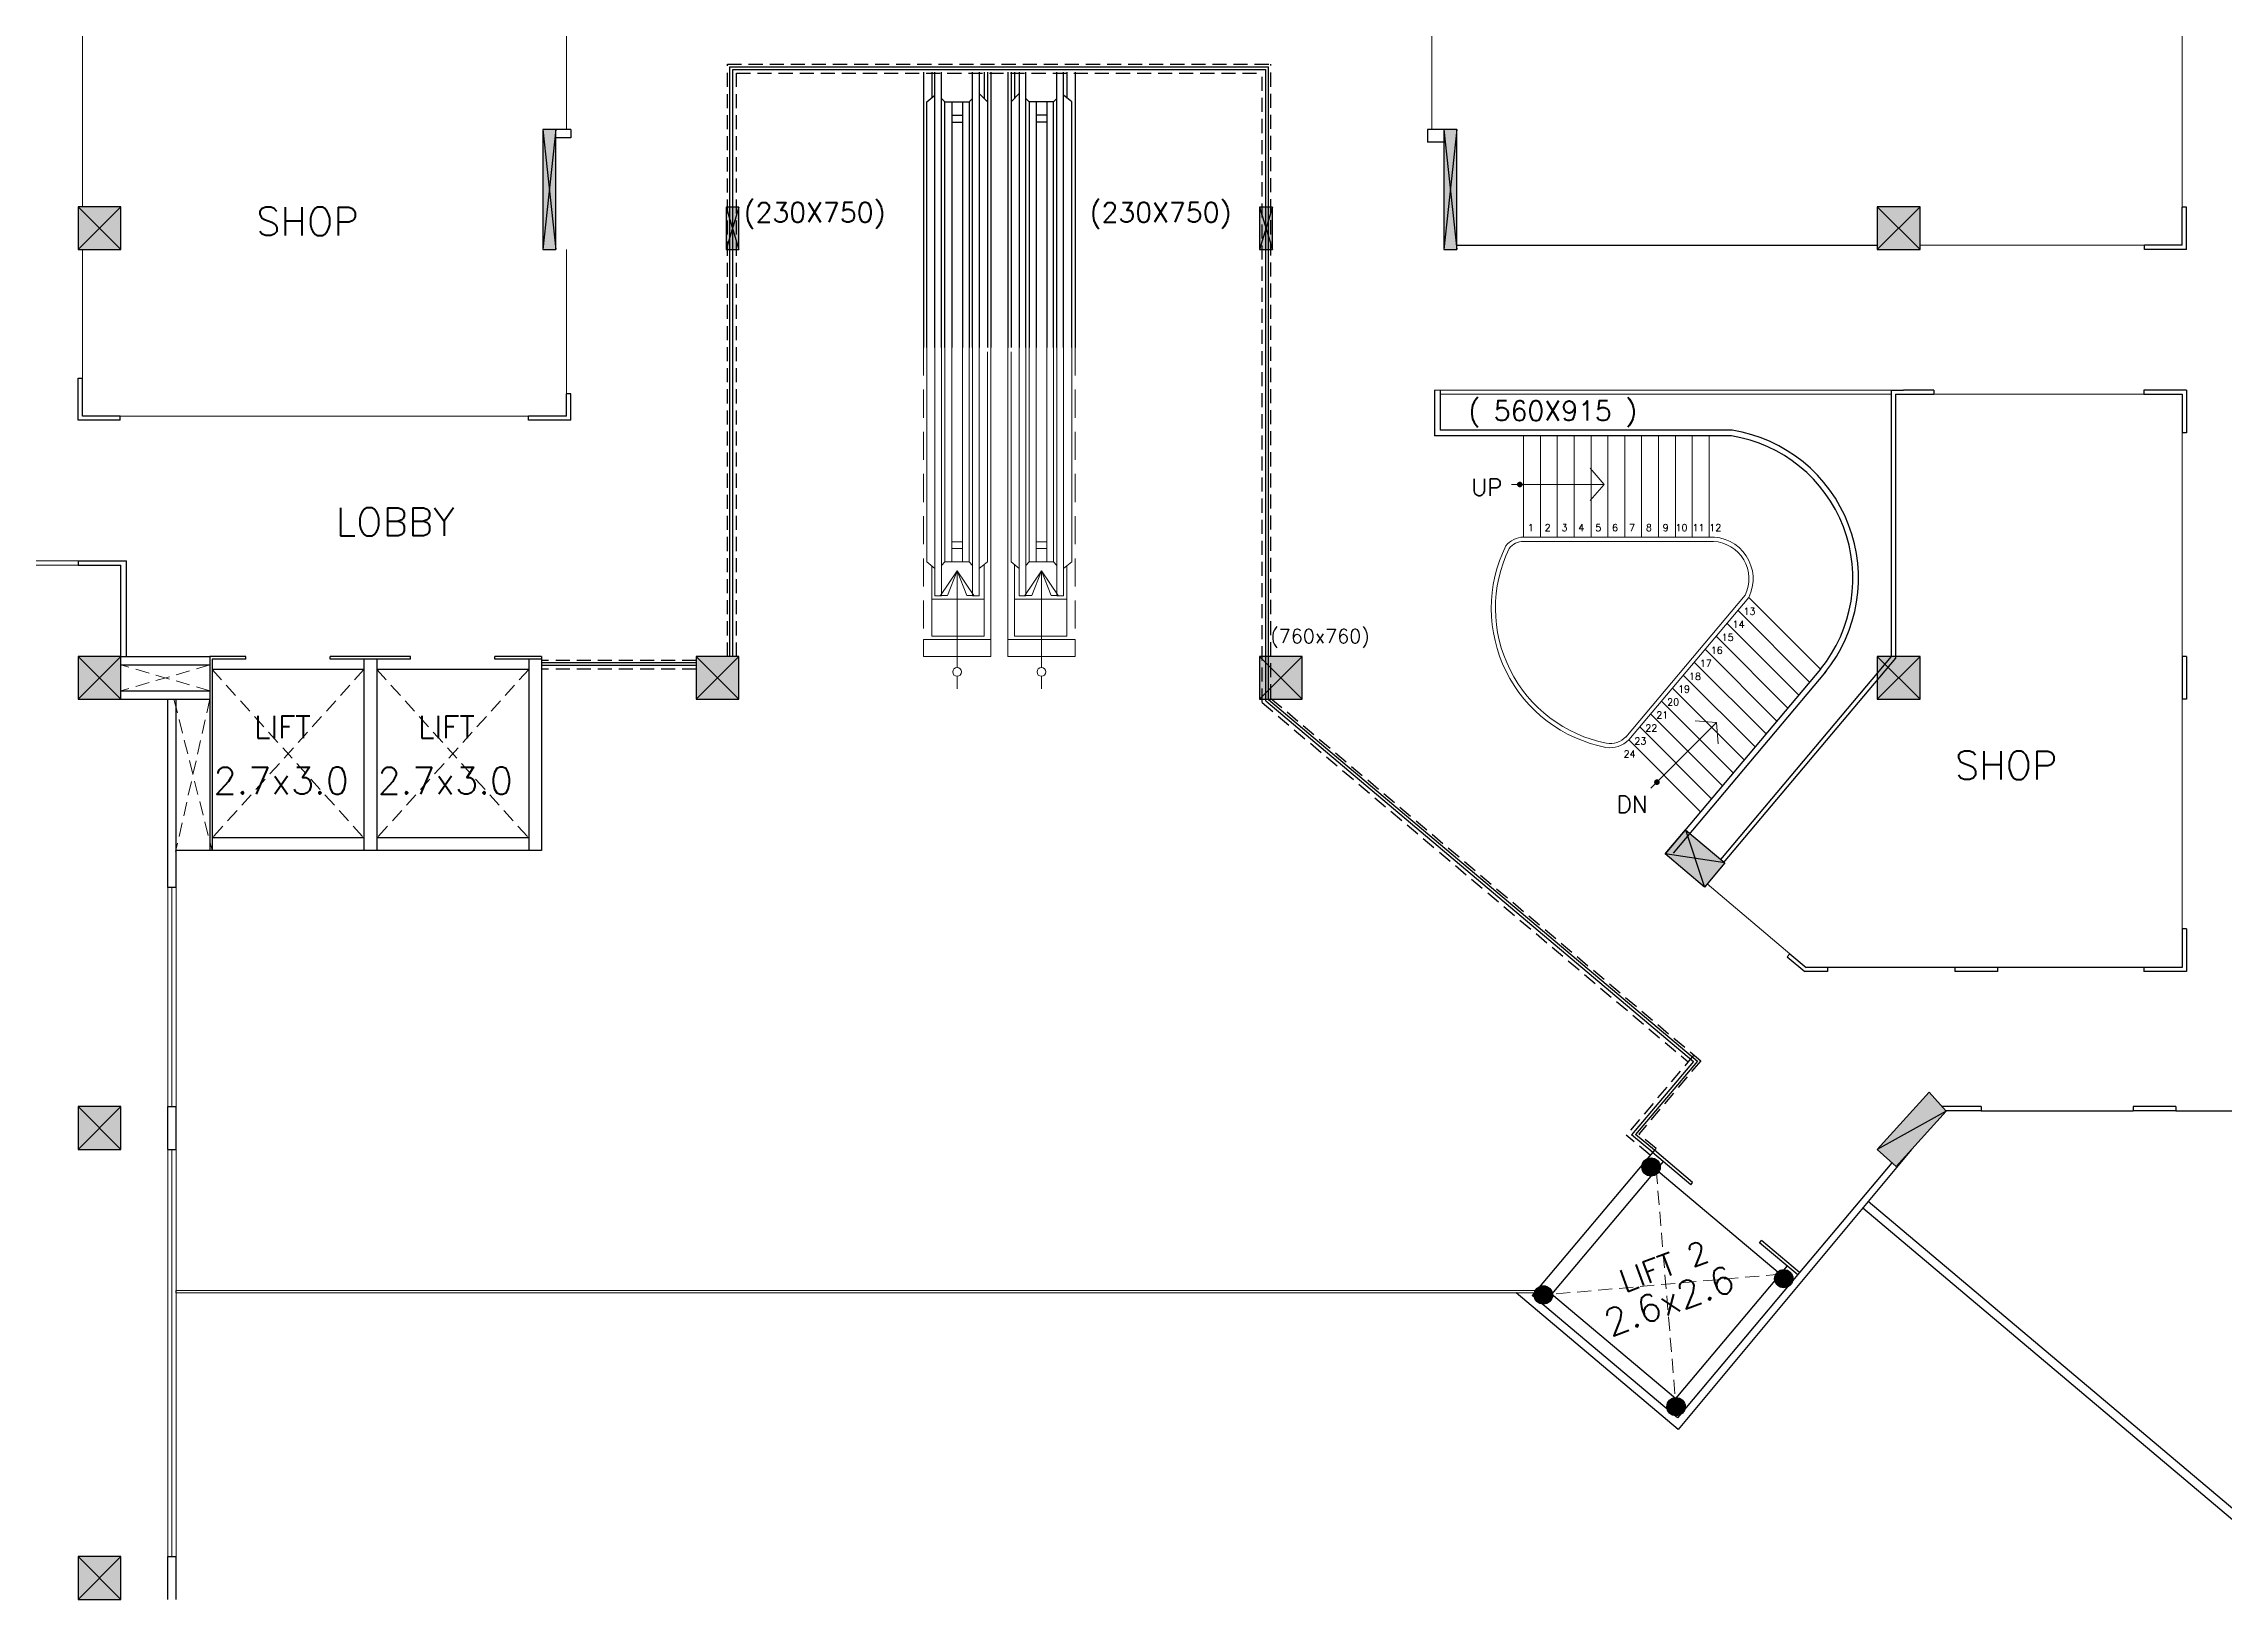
# Model space of a CAD drawing. Extents: x -14054 to 906348, y -36965 to 188562.
# Drawn here: x 342158 to 380946, y 76629 to 104289 of the extents above; entities that cross this region are included whole.
import ezdxf

# ---------------------------------------------------------------- set-up
doc = ezdxf.new("R2010")
doc.units = 0
doc.header["$LTSCALE"] = 1000
doc.header["$MEASUREMENT"] = 0
doc.linetypes.add('DASHED', pattern=[0.75, 0.5, -0.25])
doc.linetypes.add('HIDDEN', pattern=[0.375, 0.25, -0.125])
for name, color, linetype in [('BOR', 5, 'CONTINUOUS'), ('COL', 5, 'CONTINUOUS'), ('DIM1', 4, 'CONTINUOUS'), ('DOOR', 6, 'CONTINUOUS'), ('GLASS', 9, 'CONTINUOUS'), ('railing', 1, 'CONTINUOUS'), ('RETWALL', 7, 'CONTINUOUS'), ('SOLID', 252, 'CONTINUOUS')]:
    doc.layers.add(name, color=color, linetype=linetype)
for name, color, linetype, lineweight in [('HIDDEN', 7, 'HIDDEN', 15), ('STAIR', 4, 'CONTINUOUS', 15), ('TEXT', 3, 'CONTINUOUS', 15), ('WALL', 2, 'CONTINUOUS', 30), ('WIN', 6, 'CONTINUOUS', 9)]:
    doc.layers.add(name, color=color, linetype=linetype, lineweight=lineweight)
doc.styles.add('ROMAN', font='ROMANS')
doc.styles.add('ROMANS', font='ROMANS.shx', dxfattribs={"height": 350})

# ---------------------------------------------------------------- blocks, each defined once
blk = doc.blocks.new('P')
at = {"layer": 'STAIR', "color": 3}
for p, q in [((-900, 1500), (-900, 65)), ((-900, -65), (-900, -251))]:
    blk.add_line(p, q, dxfattribs=at)
for points in [[(-900, 1500), (-1147, 1131), (-1043, 1131), (-900, 1500)], [(-900, 1500), (-653, 1131), (-757, 1131), (-900, 1500)]]:
    blk.add_lwpolyline(points, dxfattribs=at)
blk.add_circle((-900, 0), 65.1, dxfattribs=at)
blk = doc.blocks.new('*U46')
at = {"layer": 'GLASS', "linetype": 'Continuous'}
h = blk.add_hatch(color=9, dxfattribs=at)
edge = h.paths.add_edge_path()
edge.add_arc((370749.39, 84316.06), 162.63, 0, 360)
h = blk.add_hatch(color=9, dxfattribs=at)
edge = h.paths.add_edge_path()
edge.add_arc((373110.04, 82330.54), 162.63, 0, 360)
h = blk.add_hatch(color=9, dxfattribs=at)
edge = h.paths.add_edge_path()
edge.add_arc((368834.21, 82041.75), 162.63, 0, 360)
h = blk.add_hatch(color=9, dxfattribs=at)
edge = h.paths.add_edge_path()
edge.add_arc((371193.7, 80054.84), 162.63, 0, 360)
at = {"layer": 'SOLID'}
for points in [[(351038.13, 100629.29), (351268.13, 100629.29), (351268.13, 102764.29), (351038.13, 102764.29)], [(367065.13, 100629.38), (367295.13, 100629.38), (367295.13, 102764.38), (367065.13, 102764.38)], [(342773.13, 100629.38), (343533.13, 100629.38), (343533.13, 101389.38), (342773.13, 101389.38)], [(354296.13, 100629.38), (354526.13, 100629.38), (354526.13, 101379.38), (354296.13, 101379.38)], [(363785.13, 100629.38), (364015.13, 100629.38), (364015.13, 101379.38), (363785.13, 101379.38)], [(374773.13, 100629.38), (375533.13, 100629.38), (375533.13, 101389.38), (374773.13, 101389.38)], [(342773.13, 92633.38), (343533.13, 92633.38), (343533.13, 93393.38), (342773.13, 93393.38)], [(353766.13, 92633.38), (354526.13, 92633.38), (354526.13, 93393.38), (353766.13, 93393.38)], [(363785.13, 92633.38), (364545.13, 92633.38), (364545.13, 93393.38), (363785.13, 93393.38)], [(374773.13, 92633.38), (375533.13, 92633.38), (375533.13, 93393.38), (374773.13, 93393.38)], [(342773.13, 84629.38), (343533.13, 84629.38), (343533.13, 85389.38), (342773.13, 85389.38)], [(375999.07, 85310.17), (375695.11, 85644.81), (374772.77, 84629.38), (375105.87, 84326.82)], [(342773.13, 76629.38), (343533.13, 76629.38), (343533.13, 77389.38), (342773.13, 77389.38)]]:
    blk.add_hatch(color=256, dxfattribs=at).paths.add_polyline_path(points)
at = {"layer": 'BOR', "color": 253, "linetype": 'HIDDEN', "ltscale": 140}
for p, q in [((357805.63, 103779.38), (357805.63, 98887.74)), ((357955.63, 103779.38), (357955.63, 103325.94)), ((358012.03, 98887.74), (358012.03, 103779.38)), ((358129.63, 98887.74), (358129.63, 103779.38)), ((358681.63, 98887.74), (358681.63, 103779.38)), ((358799.23, 103779.38), (358799.23, 98887.74)), ((358885.63, 103779.38), (358885.63, 103314.38)), ((358945.63, 103779.38), (358945.63, 98887.74)), ((359005.63, 103779.38), (359005.63, 98887.74)), ((359005.63, 103779.38), (359005.63, 98887.74)), ((359305.63, 103779.38), (359305.63, 98887.74)), ((359305.63, 103779.38), (359305.63, 98887.74)), ((359365.63, 103779.38), (359365.63, 98887.74)), ((359425.63, 103779.38), (359425.63, 103314.38)), ((359512.03, 103779.38), (359512.03, 98887.74)), ((359629.63, 98887.74), (359629.63, 103779.38)), ((360181.63, 98887.74), (360181.63, 103779.38)), ((360299.23, 98887.74), (360299.23, 103779.38)), ((360355.63, 103779.38), (360355.63, 103325.94)), ((360505.63, 103779.38), (360505.63, 98887.74)), ((357865.63, 103254.38), (358012.03, 103370.78)), ((357865.63, 98887.74), (357865.63, 103254.38)), ((358189.63, 103254.38), (358129.63, 103314.38)), ((358189.63, 98887.74), (358189.63, 103254.38)), ((358189.63, 103254.38), (358621.63, 103254.38)), ((358309.63, 103254.38), (358309.63, 98887.74)), ((358501.63, 103254.38), (358501.63, 98887.74)), ((358621.63, 103254.38), (358681.63, 103314.38)), ((358621.63, 103254.38), (358621.63, 98887.74)), ((358945.63, 103254.38), (358799.23, 103400.78)), ((359365.63, 103254.38), (359512.03, 103400.78)), ((359689.63, 103254.38), (359629.63, 103314.38)), ((359689.63, 103254.38), (359689.63, 98887.74)), ((360121.63, 103254.38), (359689.63, 103254.38)), ((359809.63, 103254.38), (359809.63, 98887.74)), ((360001.63, 103254.38), (360001.63, 98887.74)), ((360121.63, 103254.38), (360181.63, 103314.38)), ((360121.63, 98887.74), (360121.63, 103254.38)), ((360445.63, 103254.38), (360299.23, 103370.78)), ((360445.63, 98887.74), (360445.63, 103254.38)), ((358309.63, 103014.38), (358501.63, 103014.38)), ((358309.63, 102894.38), (358501.63, 102894.38)), ((360001.63, 103014.38), (359809.63, 103014.38)), ((360001.63, 102894.38), (359809.63, 102894.38))]:
    blk.add_line(p, q, dxfattribs=at)
at = {"layer": 'COL', "color": 7}
for p, q in [((351038.13, 102764.29), (351268.13, 100629.29)), ((351268.13, 102764.29), (351038.13, 100629.29)), ((367065.13, 102764.38), (367295.13, 100629.38)), ((367295.13, 102764.38), (367065.13, 100629.38)), ((343533.13, 101389.38), (342773.13, 100629.38)), ((342773.13, 101389.38), (343533.13, 100629.38)), ((354526.13, 101379.38), (354296.13, 100629.38)), ((354296.13, 101379.38), (354526.13, 100629.38)), ((364015.13, 101379.38), (363785.13, 100629.38)), ((363785.13, 101379.38), (364015.13, 100629.38)), ((375533.13, 101389.38), (374773.13, 100629.38)), ((374773.13, 101389.38), (375533.13, 100629.38)), ((343533.13, 93393.38), (342773.13, 92633.38)), ((342773.13, 93393.38), (343533.13, 92633.38)), ((354526.13, 93393.38), (353766.13, 92633.38)), ((353766.13, 93393.38), (354526.13, 92633.38)), ((364545.13, 93393.38), (363785.13, 92633.38)), ((363785.13, 93393.38), (364545.13, 92633.38)), ((375533.13, 93393.38), (374773.13, 92633.38)), ((374773.13, 93393.38), (375533.13, 92633.38)), ((371359.53, 90311.15), (371698.26, 89293.27)), ((372059.16, 89721.46), (370998.62, 89882.96)), ((343533.13, 85389.38), (342773.13, 84629.38)), ((342773.13, 85389.38), (343533.13, 84629.38)), ((375999.07, 85310.17), (374772.77, 84629.38)), ((343533.13, 77389.38), (342773.13, 76629.38)), ((342773.13, 77389.38), (343533.13, 76629.38))]:
    blk.add_line(p, q, dxfattribs=at)
at = {"layer": 'COL'}
for points in [[(351038.13, 100629.29), (351268.13, 100629.29), (351268.13, 102764.29), (351038.13, 102764.29)], [(367065.13, 100629.38), (367295.13, 100629.38), (367295.13, 102764.38), (367065.13, 102764.38)], [(342773.13, 100629.38), (343533.13, 100629.38), (343533.13, 101389.38), (342773.13, 101389.38)], [(354296.13, 100629.38), (354526.13, 100629.38), (354526.13, 101379.38), (354296.13, 101379.38)], [(363785.13, 100629.38), (364015.13, 100629.38), (364015.13, 101379.38), (363785.13, 101379.38)], [(374773.13, 100629.38), (375533.13, 100629.38), (375533.13, 101389.38), (374773.13, 101389.38)], [(342773.13, 92633.38), (343533.13, 92633.38), (343533.13, 93393.38), (342773.13, 93393.38)], [(353766.13, 92633.38), (354526.13, 92633.38), (354526.13, 93393.38), (353766.13, 93393.38)], [(363785.13, 92633.38), (364545.13, 92633.38), (364545.13, 93393.38), (363785.13, 93393.38)], [(374773.13, 92633.38), (375533.13, 92633.38), (375533.13, 93393.38), (374773.13, 93393.38)], [(370998.62, 89882.96), (371359.53, 90311.15), (372059.16, 89721.46), (371698.26, 89293.27)], [(342773.13, 84629.38), (343533.13, 84629.38), (343533.13, 85389.38), (342773.13, 85389.38)], [(375999.07, 85310.17), (375695.11, 85644.81), (374772.77, 84629.38), (375105.87, 84326.82)], [(342773.13, 76629.38), (343533.13, 76629.38), (343533.13, 77389.38), (342773.13, 77389.38)]]:
    blk.add_lwpolyline(points, close=True, dxfattribs=at)
at = {"layer": 'DIM1', "linetype": 'HIDDEN'}
for p, q in [((354323.13, 103921.38), (363988.13, 103921.38)), ((354323.13, 93393.38), (354323.13, 103921.38)), ((354482.13, 103762.38), (363829.13, 103762.38)), ((354482.13, 93393.38), (354482.13, 103762.38)), ((363829.13, 92574.06), (363829.13, 103762.38)), ((363988.13, 92647.99), (363988.13, 103921.38)), ((353766.13, 93324.38), (351016.13, 93324.38)), ((353766.13, 93165.38), (351016.13, 93165.38)), ((363829.13, 92574.06), (371407.46, 86186.68)), ((363988.13, 92647.99), (371631.45, 86205.83)), ((371509.87, 86308.3), (370309.26, 84882.54)), ((371631.45, 86205.83), (370533.3, 84901.75)), ((370734.83, 84524.17), (370309.26, 84882.54)), ((370837.25, 84645.79), (370533.3, 84901.75)), ((370810.19, 84613.67), (370837.25, 84645.79))]:
    blk.add_line(p, q, dxfattribs=at)
at = {"layer": 'DOOR'}
for p, q in [((367287.05, 100704.38), (374773.13, 100704.38)), ((376153.13, 87864.38), (373509.94, 87864.38)), ((379513.13, 87864.38), (376913.13, 87864.38)), ((376623.13, 85314.38), (379323.13, 85314.38)), ((380083.13, 85314.38), (382783.13, 85314.38))]:
    blk.add_line(p, q, dxfattribs=at)
at = {"layer": 'GLASS', "color": 9, "linetype": 'Continuous'}
for p, q in [((345756.13, 93393.38), (345116.13, 93393.38)), ((345156.13, 93343.38), (345156.15, 89943.36)), ((345756.13, 93343.38), (345156.13, 93343.38)), ((347856.13, 93163.38), (345156.13, 93163.38)), ((345756.13, 93343.38), (345756.13, 93393.38)), ((348686.13, 93393.38), (347256.13, 93393.38)), ((347256.13, 93343.38), (347256.13, 93393.38)), ((348686.13, 93343.38), (347256.13, 93343.38)), ((347856.13, 93343.38), (347856.13, 89943.36)), ((348086.13, 93343.38), (348086.13, 89943.36)), ((350786.13, 93163.38), (348086.13, 93163.38)), ((348686.13, 93343.38), (348686.13, 93393.38)), ((351016.13, 93393.38), (350186.13, 93393.38)), ((350186.13, 93343.38), (350186.13, 93393.38)), ((351016.13, 93343.38), (350186.13, 93343.38)), ((350786.13, 93343.38), (350786.13, 89943.36)), ((351016.13, 93393.38), (351016.13, 89943.36)), ((345116.13, 92633.38), (345116.15, 89943.36)), ((347856.13, 90168.38), (345156.15, 90168.38)), ((350786.13, 90168.38), (348086.13, 90168.38)), ((351016.13, 89943.36), (344516.13, 89943.36)), ((370810.19, 84613.67), (368636.26, 82032.07)), ((371453.87, 84001.82), (370775.8, 84572.82)), ((371488.27, 84042.67), (370810.19, 84613.67)), ((370963.7, 84414.59), (368824.16, 81873.84)), ((373045.66, 82410.06), (370651.96, 84425.77)), ((371453.87, 84001.82), (371488.27, 84042.67)), ((372679.31, 82969.89), (372713.71, 83010.73)), ((373391.79, 82439.73), (372713.71, 83010.73)), ((373357.39, 82398.88), (372679.31, 82969.89)), ((373169.49, 82557.11), (371029.95, 80016.37)), ((373391.79, 82439.73), (371217.85, 79858.14)), ((371217.85, 79858.14), (368636.26, 82032.07)), ((371184.76, 80200.2), (368978.97, 82057.68))]:
    blk.add_line(p, q, dxfattribs=at)
for centre in [(370749.39, 84316.06), (373110.04, 82330.54), (368834.21, 82041.75), (371193.7, 80054.84)]:
    blk.add_circle(centre, 162.63, dxfattribs=at)
at = {"layer": 'HIDDEN'}
for p, q in [((345116.13, 92783.38), (343533.13, 93243.38)), ((345116.13, 93243.38), (343533.13, 92783.38)), ((345156.13, 93163.38), (347856.13, 90163.38)), ((347856.13, 93163.38), (345156.15, 90163.38)), ((348086.13, 93163.38), (350786.13, 90163.38)), ((350786.13, 93163.38), (348086.13, 90163.38)), ((348086.13, 93163.38), (350786.13, 90163.38)), ((344476.23, 92633.38), (345154.25, 89943.36)), ((345116.13, 92633.38), (344506.74, 89926.16)), ((370839.87, 84267.54), (371181.32, 80196.12)), ((373045.66, 82410.06), (368975.53, 82053.6))]:
    blk.add_line(p, q, dxfattribs=at)
at = {"layer": 'railing', "color": 1, "linetype": 'Continuous'}
for p, q in [((363896.13, 92605.22), (363896.13, 103829.38)), ((363946.13, 92628.46), (363946.13, 103879.38))]:
    blk.add_line(p, q, dxfattribs=at)
at = {"layer": 'RETWALL', "color": 1, "linetype": 'Continuous'}
for p, q in [((354365.13, 93393.38), (354365.13, 103879.38)), ((354365.13, 103879.38), (363946.13, 103879.38)), ((354415.13, 103829.38), (363896.13, 103829.38)), ((354415.13, 93393.38), (354415.13, 103829.38)), ((353766.13, 93282.38), (351016.13, 93282.38)), ((353766.13, 93232.38), (351016.13, 93232.38)), ((363896.13, 92605.22), (371501.84, 86194.75)), ((363946.13, 92628.46), (371572.28, 86200.77)), ((371501.84, 86194.75), (370403.66, 84890.64)), ((371572.28, 86200.77), (370474.12, 84896.68)), ((370777.99, 84575.42), (370403.66, 84890.64)), ((370810.19, 84613.67), (370474.12, 84896.68))]:
    blk.add_line(p, q, dxfattribs=at)
at = {"layer": 'SOLID'}
blk.add_solid([(372059.16, 89721.46), (371698.26, 89293.27), (371359.53, 90311.15), (370998.62, 89882.96)], dxfattribs=at)
at = {"layer": 'STAIR', "color": 253}
for p, q in [((358501.63, 99040.95), (358501.63, 95073.38)), ((358621.63, 98979.17), (358621.63, 95073.38)), ((358681.63, 94473.38), (358681.63, 98948.28)), ((359629.63, 94473.38), (359629.63, 98948.28)), ((359689.63, 98979.17), (359689.63, 95073.38)), ((359809.63, 99040.95), (359809.63, 95073.38)), ((357865.63, 95073.38), (357865.63, 98887.74)), ((358012.03, 94473.38), (358012.03, 98887.74)), ((358129.63, 94473.38), (358129.63, 98887.74)), ((358189.63, 95073.38), (358189.63, 98887.74)), ((358309.63, 98887.74), (358309.63, 95073.38)), ((358799.23, 98887.74), (358799.23, 94473.38)), ((358945.63, 98812.38), (358945.63, 95073.38)), ((359005.63, 98781.49), (359005.63, 93693.38)), ((359305.63, 98781.49), (359305.63, 93693.38)), ((359365.63, 98812.38), (359365.63, 95073.38)), ((359512.03, 98887.74), (359512.03, 94473.38)), ((360001.63, 98887.74), (360001.63, 95073.38)), ((360121.63, 95073.38), (360121.63, 98887.74)), ((360181.63, 94473.38), (360181.63, 98887.74)), ((360299.23, 94473.38), (360299.23, 98887.74)), ((360445.63, 95073.38), (360445.63, 98887.74)), ((358309.63, 95433.38), (358501.63, 95433.38)), ((360001.63, 95433.38), (359809.63, 95433.38)), ((357865.63, 95073.38), (358012.03, 94956.98)), ((358189.63, 95073.38), (358129.63, 95013.38)), ((358189.63, 95073.38), (358621.63, 95073.38)), ((358309.63, 95313.38), (358501.63, 95313.38)), ((358621.63, 95073.38), (358681.63, 95013.38)), ((358945.63, 95073.38), (358799.23, 94956.98)), ((359365.63, 95073.38), (359512.03, 94956.98)), ((359689.63, 95073.38), (359629.63, 95013.38)), ((360121.63, 95073.38), (359689.63, 95073.38)), ((360001.63, 95313.38), (359809.63, 95313.38)), ((360121.63, 95073.38), (360181.63, 95013.38)), ((360445.63, 95073.38), (360299.23, 94956.98)), ((357955.63, 93753.38), (357955.63, 95001.82)), ((358885.63, 93753.38), (358885.63, 95025.68)), ((359425.63, 93753.38), (359425.63, 95025.68)), ((360355.63, 93753.38), (360355.63, 95001.82)), ((357955.63, 94413.38), (358885.63, 94413.38)), ((358012.03, 94473.38), (358129.63, 94473.38)), ((358799.23, 94473.38), (358681.63, 94473.38)), ((360355.63, 94413.38), (359425.63, 94413.38)), ((359512.03, 94473.38), (359629.63, 94473.38)), ((360299.23, 94473.38), (360181.63, 94473.38)), ((357955.63, 93753.38), (358885.63, 93753.38)), ((360355.63, 93753.38), (359425.63, 93753.38))]:
    blk.add_line(p, q, dxfattribs=at)
at = {"layer": 'STAIR', "color": 253, "linetype": 'DASHED'}
for p, q in [((357805.63, 98887.74), (357805.63, 93693.38)), ((359005.63, 98887.74), (359005.63, 93693.38)), ((359305.63, 98887.74), (359305.63, 93693.38)), ((360505.63, 98887.74), (360505.63, 93693.38))]:
    blk.add_line(p, q, dxfattribs=at)
at = {"layer": 'STAIR'}
for p, q in [((368480.88, 95514.83), (368480.88, 97314.38)), ((368780.88, 95514.83), (368780.88, 97314.38)), ((369080.88, 95514.83), (369080.88, 97314.38)), ((369380.88, 95514.83), (369380.88, 97314.38)), ((369680.88, 95514.83), (369680.88, 97314.38)), ((369980.88, 95514.83), (369980.88, 97314.38)), ((370280.88, 95514.83), (370280.88, 97314.38)), ((370580.88, 95514.83), (370580.88, 97314.38)), ((370880.88, 95514.83), (370880.88, 97314.38)), ((371180.88, 95514.83), (371180.88, 97314.38)), ((371480.88, 95514.83), (371480.88, 97314.38)), ((371780.88, 95514.83), (371780.88, 97314.38)), ((372486.27, 94444.13), (373763.77, 93166.63)), ((372098.42, 93983.46), (373375.88, 92706)), ((372292.37, 94213.77), (373569.83, 92936.31)), ((371710.52, 93522.82), (372987.98, 92245.36)), ((371904.47, 93753.14), (373181.93, 92475.68)), ((371516.58, 93292.51), (372794.04, 92015.05)), ((371128.68, 92831.87), (372406.14, 91554.41)), ((371322.63, 93062.19), (372600.09, 91784.73)), ((370740.79, 92371.24), (372018.25, 91093.78)), ((370934.73, 92601.56), (372212.19, 91324.1)), ((370546.84, 92140.92), (371824.3, 90863.46)), ((370352.89, 91910.61), (371630.35, 90633.15))]:
    blk.add_line(p, q, dxfattribs=at)
at = {"layer": 'STAIR', "linetype": 'Continuous'}
for p, q in [((369914.29, 96451.23), (368264.29, 96451.23)), ((371914.43, 92219.53), (370747.7, 91052.81))]:
    blk.add_line(p, q, dxfattribs=at)
for points in [[(369664.29, 96163.54), (369914.29, 96451.23), (369664.29, 96738.91)], [(371941.07, 91839.33), (371914.43, 92219.53), (371534.23, 92246.18)]]:
    blk.add_lwpolyline(points, dxfattribs=at)
at = {"layer": 'STAIR', "linetype": 'Continuous', "const_width": 50}
for points in [[(368389.29, 96451.23, 1), (368439.29, 96451.23, 1)], [(370836.09, 91141.19, 1), (370871.45, 91176.55, 1)]]:
    blk.add_lwpolyline(points, format="xyb", close=True, dxfattribs=at)
at = {"layer": 'STAIR', "color": 253}
for points in [[(357805.63, 93393.38), (357805.63, 93693.38), (359005.63, 93693.38), (359005.63, 93393.38)], [(360505.63, 93393.38), (360505.63, 93693.38), (359305.63, 93693.38), (359305.63, 93393.38)]]:
    blk.add_lwpolyline(points, close=True, dxfattribs=at)
at = {"layer": 'WALL'}
for p, q in [((351533.13, 102764.29), (351268.13, 102764.29)), ((351533.13, 102614.29), (351268.13, 102614.29)), ((351533.13, 102764.29), (351533.13, 102614.29)), ((367065.13, 102764.38), (366773.13, 102764.38)), ((366773.13, 102764.38), (366773.13, 102534.38)), ((367065.13, 102534.38), (366773.13, 102534.38)), ((380198.32, 100704.38), (380198.32, 101379.38)), ((380273.32, 101379.38), (380198.32, 101379.38)), ((380273.32, 100629.38), (380273.32, 101379.38)), ((367287.05, 100704.38), (367287.05, 100629.38)), ((380198.32, 100704.38), (379523.32, 100704.38)), ((379523.32, 100629.38), (379523.32, 100704.38)), ((380273.32, 100629.38), (379523.32, 100629.38)), ((342773.13, 97593.38), (342773.13, 98341.38)), ((342773.13, 98341.38), (342848.13, 98341.38)), ((342848.13, 97668.38), (342848.13, 98341.38)), ((351458.13, 97668.38), (351458.13, 98064.29)), ((351533.13, 98064.29), (351458.13, 98064.29)), ((351533.13, 97593.38), (351533.13, 98064.29)), ((366900.13, 98129.38), (366900.13, 97314.38)), ((367000.13, 98129.38), (367000.13, 97414.38)), ((375020.52, 98129.38), (375020.52, 93393.38)), ((375020.52, 98129.38), (375237.95, 98129.38)), ((375095.52, 98054.38), (375095.52, 93366.01)), ((375095.52, 98054.38), (375780.52, 98054.38)), ((375780.52, 98129.38), (375237.95, 98129.38)), ((375780.52, 98129.38), (375780.52, 98054.38)), ((380273.13, 98129.38), (379513.13, 98129.38)), ((379513.13, 98129.38), (379513.13, 98054.38)), ((379513.13, 98054.38), (380198.13, 98054.38)), ((380198.13, 98054.38), (380198.13, 97369.38)), ((380273.13, 98129.38), (380273.13, 97369.38)), ((343521.13, 97593.38), (342773.13, 97593.38)), ((343521.13, 97668.38), (342848.13, 97668.38)), ((343521.13, 97593.38), (343521.13, 97668.38)), ((351458.13, 97668.38), (350785.13, 97668.38)), ((350785.13, 97593.38), (350785.13, 97668.38)), ((351533.13, 97593.38), (350785.13, 97593.38)), ((372193.97, 97414.38), (367000.13, 97414.38)), ((380273.13, 97369.38), (380198.13, 97369.38)), ((372180.88, 97314.38), (366900.13, 97314.38)), ((342773.13, 95093.38), (342773.13, 95018.38)), ((342773.13, 95093.38), (342873.13, 95093.38)), ((342773.13, 95093.38), (342773.13, 95018.38)), ((342773.13, 95093.38), (343633.13, 95093.38)), ((343633.13, 93393.38), (343633.13, 95093.38)), ((342773.13, 95018.38), (343533.13, 95018.38)), ((343533.13, 93393.38), (343533.13, 95018.38)), ((343526.12, 93393.38), (345116.13, 93393.38)), ((343533.13, 93243.38), (345116.13, 93243.38)), ((345116.13, 93393.38), (345116.13, 92633.38)), ((373763.77, 93166.63), (370998.62, 89882.96)), ((373863.77, 93130.13), (371139.5, 89895)), ((375020.52, 93393.38), (371982.7, 89785.91)), ((375095.52, 93366.01), (372030.2, 89725.87)), ((380273.13, 93393.38), (380198.13, 93393.38)), ((380198.13, 93393.38), (380198.13, 92633.38)), ((380273.13, 93393.38), (380273.13, 92633.38)), ((344366.13, 89287.76), (344366.13, 92633.38)), ((344516.13, 89287.76), (344516.13, 92633.38)), ((380273.13, 92633.38), (380198.13, 92633.38)), ((344516.13, 89287.76), (344366.13, 89287.76)), ((380273.13, 88549.38), (380198.13, 88549.38)), ((380198.13, 88549.38), (380198.13, 87864.38)), ((380273.13, 88549.38), (380273.13, 87789.38)), ((373219.38, 88109.28), (373171.05, 88051.93)), ((373171.05, 88051.93), (373482.55, 87789.38)), ((373219.38, 88109.28), (373509.94, 87864.38)), ((373889.94, 87789.38), (373482.55, 87789.38)), ((373889.94, 87864.38), (373509.94, 87864.38)), ((373889.94, 87864.38), (373889.94, 87789.38)), ((376153.13, 87864.38), (376153.13, 87789.38)), ((376913.13, 87864.38), (376153.13, 87864.38)), ((376913.13, 87789.38), (376153.13, 87789.38)), ((376913.13, 87864.38), (376913.13, 87789.38)), ((380198.13, 87864.38), (379513.13, 87864.38)), ((379513.13, 87864.38), (379513.13, 87789.38)), ((380273.13, 87789.38), (379513.13, 87789.38)), ((344366.13, 85389.38), (344516.13, 85389.38)), ((344366.13, 84629.38), (344366.13, 85389.38)), ((344516.13, 84629.38), (344516.13, 85389.38)), ((376623.13, 85389.38), (375927.12, 85389.38)), ((376623.13, 85389.38), (376623.13, 85314.38)), ((379323.13, 85389.38), (379323.13, 85314.38)), ((380083.13, 85389.38), (379323.13, 85389.38)), ((380083.13, 85389.38), (380083.13, 85314.38)), ((376623.13, 85314.38), (375995.24, 85314.38)), ((380083.13, 85314.38), (379323.13, 85314.38)), ((344366.13, 84629.38), (344516.13, 84629.38)), ((375379.47, 84628.03), (371233.59, 79648.79)), ((375032.5, 84393.46), (373391.79, 82439.73)), ((374514.97, 83589.76), (382773.13, 76629.38)), ((382827.99, 76779.38), (374609.35, 83703.11)), ((344516.13, 82079.44), (344516.13, 82119.44)), ((371233.59, 79648.79), (368347.13, 82079.44)), ((344366.13, 77389.38), (344516.13, 77389.38)), ((344366.13, 76629.38), (344366.13, 77389.38)), ((344516.13, 76629.38), (344516.13, 77389.38))]:
    blk.add_line(p, q, dxfattribs=at)
at = {"layer": 'WALL', "linetype": 'Continuous'}
for p, q in [((343533.13, 92783.38), (345116.13, 92783.38)), ((343533.13, 92633.38), (345116.13, 92633.38))]:
    blk.add_line(p, q, dxfattribs=at)
at = {"layer": 'WALL'}
for centre, radius, start, end in [((371774.35, 94783.64), 2664, 320.849364, 80.937387), ((371775.58, 94783.8), 2562.84, 320.875537, 80.900875)]:
    blk.add_arc(centre, radius, start, end, dxfattribs=at)
at = {"layer": 'WIN'}
for p, q in [((366848.13, 102764.38), (366848.13, 107254.88)), ((380198.32, 104933.88), (380198.32, 101379.38)), ((342848.13, 104628.88), (342848.13, 101389.38)), ((351458.13, 104628.88), (351458.13, 102764.29)), ((342848.13, 100629.38), (342848.13, 98341.38)), ((351458.13, 100629.29), (351458.13, 98064.29)), ((375533.13, 100704.38), (379523.32, 100704.38)), ((366900.13, 98129.38), (367000.13, 98129.38)), ((367000.13, 98129.38), (375020.52, 98129.38)), ((367000.13, 98054.38), (375020.52, 98054.38)), ((379513.13, 98054.38), (375780.52, 98054.38)), ((343521.13, 97668.38), (350785.13, 97668.38)), ((380198.13, 97369.38), (380198.13, 93393.38)), ((371780.88, 95514.83), (368481.5, 95514.83)), ((371862.45, 95439.83), (368481.5, 95439.83)), ((370670.54, 95514.83), (369167.33, 95514.83)), ((340273.13, 95093.38), (342773.13, 95093.38)), ((340273.13, 95018.38), (342773.13, 95018.38)), ((372422.98, 94485.4), (370297.64, 91961.52)), ((372486.27, 94444.13), (370352.85, 91910.65)), ((380198.13, 88549.38), (380198.13, 92633.38)), ((344366.13, 89287.76), (344366.13, 85389.38)), ((344441.13, 89287.76), (344441.13, 85389.38)), ((344516.13, 85389.38), (344516.13, 89287.76)), ((373219.38, 88109.28), (371746.6, 89350.61)), ((344366.13, 84629.38), (344366.13, 77389.38)), ((344441.13, 84629.38), (344441.13, 77389.38)), ((344516.13, 77389.38), (344516.13, 84629.38)), ((344516.13, 82119.44), (368709.83, 82119.44)), ((344516.13, 82079.44), (368676.15, 82079.44))]:
    blk.add_line(p, q, dxfattribs=at)
for centre, radius, start, end in [((368481.5, 95114.83), 400, 90, 142.14358), ((368481.5, 95114.83), 325, 90, 142.14358), ((371822.75, 94774.7), 741.31, 333.516903, 93.238274), ((371822.75, 94774.7), 666.31, 334.266687, 86.584282), ((370426.38, 94249.51), 2518.86, 153.83297, 259.039765), ((370428.1, 94251.44), 2446.16, 154.24721, 258.931119), ((370017.02, 92246.48), 400, 261.582189, 315), ((370017.02, 92246.48), 475, 261.582189, 315)]:
    blk.add_arc(centre, radius, start, end, dxfattribs=at)
at = {"layer": 'STAIR', "color": 253, "yscale": 1.200000000000017, "zscale": 1.200000000000017}
for p, xscale in [((359485.63, 93118.55), 1.200000000000017), ((358825.63, 93118.55), -1.200000000000017)]:
    blk.add_blockref('P', p, dxfattribs=dict(at, xscale=xscale))
at = {"layer": 'TEXT', "color": 3, "ltscale": 140, "style": 'ROMAN'}
for s, height, p in [('SHOP', 500, (345939.8, 100878.75)), ('(230X750)', 350, (354610.41, 101113.56)), ('(230X750)', 350, (360764.41, 101113.56)), ('( 560X915 )', 350, (367500.41, 97586.56)), ('UP', 300, (367553.11, 96250.41)), ('LOBBY', 500, (347351.28, 95535.33)), ('LOBBY', 500, (347351.28, 95535.33)), ('1', 125, (368556.73, 95619.34)), ('2', 125, (368856.1, 95619.34)), ('3', 125, (369156.1, 95619.34)), ('4', 125, (369456.1, 95619.34)), ('5', 125, (369756.1, 95619.34)), ('6', 125, (370056.1, 95619.34)), ('7', 125, (370356.1, 95619.34)), ('8', 125, (370656.1, 95619.34)), ('9', 125, (370956.1, 95619.34)), ('10', 125, (371183.6, 95619.34)), ('11', 125, (371483.6, 95619.34)), ('12', 125, (371783.6, 95619.34)), ('13', 125, (372392.6, 94131.52)), ('(760x760)', 250, (363976.41, 93628.06)), ('14', 125, (372198.62, 93901.25)), ('16', 125, (371810.72, 93440.61)), ('15', 125, (372004.67, 93670.93)), ('18', 125, (371422.83, 92979.98)), ('17', 125, (371616.77, 93210.3)), ('19', 125, (371228.88, 92749.66)), ('21', 125, (370840.99, 92289.03)), ('20', 125, (371034.93, 92519.35)), ('23', 125, (370453.09, 91828.4)), ('22', 125, (370647.04, 92058.71)), ('24', 125, (370259.14, 91598.08)), ('SHOP', 500, (376154.26, 91208.75)), ('2.7x3.0', 480, (345180.39, 90944.32)), ('2.7x3.0', 480, (348099.39, 90944.32)), ('DN', 300, (370138.6, 90614.08))]:
    blk.add_text(s, height=height, dxfattribs=at).set_placement(p)
at = {"layer": 'TEXT', "style": 'ROMANS'}
for p in [(345898.9, 91938.77), (348817.9, 91938.77)]:
    blk.add_text('LIFT', height=400, dxfattribs=at).set_placement(p)
blk.add_text('LIFT 2', height=400, rotation=20.361551, dxfattribs=at).set_placement((370278.28, 82082.02))
at = {"layer": 'TEXT', "color": 3, "ltscale": 140, "style": 'ROMAN'}
blk.add_text('2.6x2.6', height=480, rotation=20.361551, dxfattribs=at).set_placement((370026.16, 81295.97))

msp = doc.modelspace()

# ---------------------------------------------------------------- block references
at = {"layer": 'TEXT'}
msp.add_blockref('*U46', (0, 0), dxfattribs=at)

doc.saveas('drawing.dxf')
